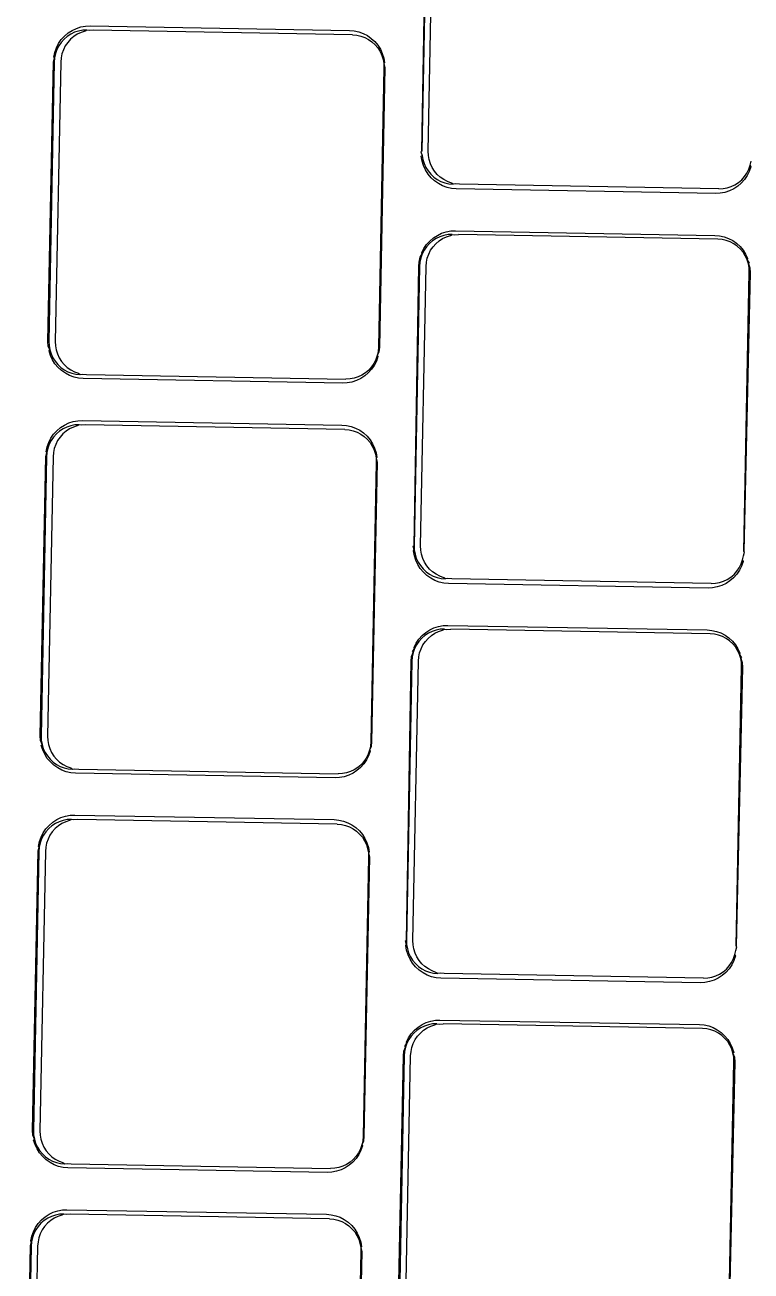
# Model space of a CAD drawing. Header units: millimetres. Extents: x 44692 to 172587, y -26854 to 14445.
# Drawn here: x 148797.2 to 148827.9, y -15416.5 to -15363.8 of the extents above; entities that cross this region are included whole.
import ezdxf

# ---------------------------------------------------------------- set-up
doc = ezdxf.new("R2010")
doc.units = ezdxf.units.MM
doc.header["$LTSCALE"] = 100
doc.layers.add('Muebles', color=112, linetype='Continuous')

msp = doc.modelspace()

# ---------------------------------------------------------------- linework, layer by layer
at = {"layer": 'Muebles'}
for p, q in [((148814.187, -15357.366), (148813.957, -15369.171)), ((148813.957, -15369.171), (148814.152, -15357.379)), ((148814.23, -15369.176), (148814.46, -15357.371)), ((148799.355, -15363.985), (148799.544, -15363.924)), ((148799.544, -15363.924), (148799.74, -15363.888)), ((148799.74, -15363.888), (148799.934, -15363.878)), ((148799.934, -15363.878), (148810.905, -15364.072)), ((148798.605, -15364.629), (148798.719, -15364.462)), ((148798.836, -15364.443), (148798.716, -15364.576)), ((148798.719, -15364.462), (148798.854, -15364.312)), ((148798.971, -15364.327), (148798.836, -15364.443)), ((148798.854, -15364.312), (148799.006, -15364.181)), ((148799.12, -15364.23), (148798.971, -15364.327)), ((148799.109, -15364.448), (148798.989, -15364.581)), ((148799.006, -15364.181), (148799.174, -15364.072)), ((148799.244, -15364.332), (148799.109, -15364.448)), ((148799.28, -15364.153), (148799.12, -15364.23)), ((148799.174, -15364.072), (148799.355, -15363.985)), ((148799.393, -15364.235), (148799.244, -15364.332)), ((148799.448, -15364.099), (148799.28, -15364.153)), ((148799.553, -15364.158), (148799.393, -15364.235)), ((148799.622, -15364.067), (148799.448, -15364.099)), ((148799.721, -15364.103), (148799.553, -15364.158)), ((148799.799, -15364.058), (148799.622, -15364.067)), ((148799.799, -15364.058), (148799.721, -15364.103)), ((148799.896, -15364.071), (148799.799, -15364.058)), ((148800.072, -15364.063), (148799.896, -15364.071)), ((148811.033, -15364.256), (148800.072, -15364.063)), ((148810.905, -15364.072), (148811.098, -15364.088)), ((148811.033, -15364.256), (148811.209, -15364.271)), ((148811.098, -15364.088), (148811.292, -15364.131)), ((148811.209, -15364.271), (148811.382, -15364.309)), ((148811.292, -15364.131), (148811.48, -15364.199)), ((148811.382, -15364.309), (148811.548, -15364.37)), ((148811.48, -15364.199), (148811.657, -15364.292)), ((148811.548, -15364.37), (148811.705, -15364.452)), ((148811.657, -15364.292), (148811.82, -15364.407)), ((148811.705, -15364.452), (148811.85, -15364.554)), ((148811.82, -15364.407), (148811.967, -15364.543)), ((148798.402, -15365.199), (148798.445, -15365)), ((148798.445, -15365), (148798.513, -15364.809)), ((148798.534, -15364.884), (148798.474, -15365.053)), ((148798.513, -15364.809), (148798.605, -15364.629)), ((148798.615, -15364.724), (148798.534, -15364.884)), ((148798.716, -15364.576), (148798.615, -15364.724)), ((148798.807, -15364.888), (148798.747, -15365.057)), ((148798.888, -15364.729), (148798.807, -15364.888)), ((148798.989, -15364.581), (148798.888, -15364.729)), ((148811.85, -15364.554), (148811.981, -15364.675)), ((148811.967, -15364.543), (148812.096, -15364.698)), ((148811.981, -15364.675), (148812.094, -15364.812)), ((148812.094, -15364.812), (148812.19, -15364.963)), ((148812.096, -15364.698), (148812.204, -15364.869)), ((148812.19, -15364.963), (148812.265, -15365.126)), ((148812.204, -15364.869), (148812.288, -15365.052)), ((148798.156, -15377.212), (148798.386, -15365.395)), ((148798.421, -15365.407), (148798.191, -15377.213)), ((148798.386, -15365.395), (148798.436, -15365.228)), ((148798.436, -15365.228), (148798.402, -15365.199)), ((148798.436, -15365.228), (148798.421, -15365.407)), ((148798.474, -15365.053), (148798.436, -15365.228)), ((148798.694, -15365.412), (148798.464, -15377.217)), ((148798.709, -15365.233), (148798.694, -15365.412)), ((148798.747, -15365.057), (148798.709, -15365.233)), ((148812.265, -15365.126), (148812.318, -15365.297)), ((148812.288, -15365.052), (148812.349, -15365.246)), ((148812.318, -15365.297), (148812.349, -15365.474)), ((148812.349, -15365.246), (148812.384, -15365.445)), ((148812.384, -15365.445), (148812.349, -15365.474)), ((148812.349, -15365.474), (148812.358, -15365.653)), ((148812.349, -15365.474), (148812.393, -15365.642)), ((148812.358, -15365.653), (148812.127, -15377.459)), ((148812.393, -15365.642), (148812.162, -15377.46)), ((148813.957, -15369.171), (148813.922, -15369.196)), ((148813.922, -15369.196), (148813.965, -15369.351)), ((148814.238, -15369.355), (148814.23, -15369.176)), ((148813.931, -15369.393), (148813.965, -15369.351)), ((148813.966, -15369.593), (148813.931, -15369.393)), ((148813.965, -15369.351), (148813.996, -15369.527)), ((148814.026, -15369.787), (148813.966, -15369.593)), ((148813.996, -15369.527), (148814.05, -15369.699)), ((148814.05, -15369.699), (148814.125, -15369.861)), ((148814.269, -15369.532), (148814.238, -15369.355)), ((148814.323, -15369.703), (148814.269, -15369.532)), ((148814.398, -15369.866), (148814.323, -15369.703)), ((148827.781, -15369.941), (148827.841, -15369.772)), ((148827.841, -15369.772), (148827.879, -15369.596)), ((148827.841, -15369.772), (148827.871, -15369.833)), ((148814.111, -15369.97), (148814.026, -15369.787)), ((148814.219, -15370.141), (148814.111, -15369.97)), ((148814.125, -15369.861), (148814.22, -15370.012)), ((148814.347, -15370.295), (148814.219, -15370.141)), ((148814.22, -15370.012), (148814.334, -15370.149)), ((148814.334, -15370.149), (148814.465, -15370.27)), ((148814.494, -15370.432), (148814.347, -15370.295)), ((148814.493, -15370.017), (148814.398, -15369.866)), ((148814.465, -15370.27), (148814.61, -15370.372)), ((148814.607, -15370.154), (148814.493, -15370.017)), ((148814.738, -15370.275), (148814.607, -15370.154)), ((148814.883, -15370.377), (148814.738, -15370.275)), ((148827.479, -15370.381), (148827.598, -15370.248)), ((148827.709, -15370.21), (148827.595, -15370.377)), ((148827.598, -15370.248), (148827.7, -15370.1)), ((148827.7, -15370.1), (148827.781, -15369.941)), ((148827.801, -15370.03), (148827.709, -15370.21)), ((148827.871, -15369.833), (148827.801, -15370.03)), ((148814.658, -15370.547), (148814.494, -15370.432)), ((148814.61, -15370.372), (148814.767, -15370.455)), ((148814.835, -15370.64), (148814.658, -15370.547)), ((148814.767, -15370.455), (148814.933, -15370.515)), ((148815.022, -15370.708), (148814.835, -15370.64)), ((148815.04, -15370.459), (148814.883, -15370.377)), ((148814.933, -15370.515), (148815.106, -15370.553)), ((148815.217, -15370.751), (148815.022, -15370.708)), ((148815.206, -15370.52), (148815.04, -15370.459)), ((148815.106, -15370.553), (148815.282, -15370.568)), ((148815.282, -15370.568), (148815.206, -15370.52)), ((148815.409, -15370.767), (148815.217, -15370.751)), ((148815.379, -15370.558), (148815.282, -15370.568)), ((148815.555, -15370.573), (148815.379, -15370.558)), ((148826.381, -15370.961), (148815.409, -15370.767)), ((148826.516, -15370.766), (148815.555, -15370.573)), ((148826.516, -15370.766), (148826.692, -15370.758)), ((148826.692, -15370.758), (148826.866, -15370.726)), ((148826.866, -15370.726), (148827.035, -15370.671)), ((148827.14, -15370.767), (148826.96, -15370.854)), ((148827.035, -15370.671), (148827.195, -15370.594)), ((148827.308, -15370.658), (148827.14, -15370.767)), ((148827.195, -15370.594), (148827.344, -15370.497)), ((148827.461, -15370.527), (148827.308, -15370.658)), ((148827.344, -15370.497), (148827.479, -15370.381)), ((148827.595, -15370.377), (148827.461, -15370.527)), ((148826.574, -15370.951), (148826.381, -15370.961)), ((148826.77, -15370.915), (148826.574, -15370.951)), ((148826.96, -15370.854), (148826.77, -15370.915)), ((148814.295, -15372.972), (148814.447, -15372.841)), ((148814.561, -15372.866), (148814.412, -15372.963)), ((148814.447, -15372.841), (148814.615, -15372.732)), ((148814.721, -15372.79), (148814.561, -15372.866)), ((148814.615, -15372.732), (148814.796, -15372.645)), ((148814.685, -15372.968), (148814.834, -15372.871)), ((148814.89, -15372.735), (148814.721, -15372.79)), ((148814.796, -15372.645), (148814.986, -15372.584)), ((148814.834, -15372.871), (148814.994, -15372.794)), ((148815.064, -15372.703), (148814.89, -15372.735)), ((148814.986, -15372.584), (148815.182, -15372.548)), ((148814.994, -15372.794), (148815.163, -15372.74)), ((148815.241, -15372.694), (148815.064, -15372.703)), ((148815.163, -15372.74), (148815.241, -15372.694)), ((148815.182, -15372.548), (148815.375, -15372.538)), ((148815.241, -15372.694), (148815.337, -15372.708)), ((148815.337, -15372.708), (148815.514, -15372.699)), ((148815.375, -15372.538), (148826.346, -15372.732)), ((148826.474, -15372.892), (148815.514, -15372.699)), ((148826.346, -15372.732), (148826.539, -15372.748)), ((148826.65, -15372.907), (148826.474, -15372.892)), ((148826.539, -15372.748), (148826.734, -15372.791)), ((148826.823, -15372.945), (148826.65, -15372.907)), ((148826.734, -15372.791), (148826.921, -15372.859)), ((148826.921, -15372.859), (148827.098, -15372.952)), ((148813.954, -15373.469), (148814.046, -15373.289)), ((148814.057, -15373.36), (148813.975, -15373.52)), ((148814.046, -15373.289), (148814.16, -15373.122)), ((148814.158, -15373.213), (148814.057, -15373.36)), ((148814.277, -15373.08), (148814.158, -15373.213)), ((148814.16, -15373.122), (148814.295, -15372.972)), ((148814.248, -15373.525), (148814.33, -15373.365)), ((148814.412, -15372.963), (148814.277, -15373.08)), ((148814.33, -15373.365), (148814.431, -15373.217)), ((148814.431, -15373.217), (148814.55, -15373.084)), ((148814.55, -15373.084), (148814.685, -15372.968)), ((148826.989, -15373.006), (148826.823, -15372.945)), ((148827.146, -15373.088), (148826.989, -15373.006)), ((148827.098, -15372.952), (148827.261, -15373.067)), ((148827.292, -15373.191), (148827.146, -15373.088)), ((148827.261, -15373.067), (148827.409, -15373.203)), ((148827.422, -15373.311), (148827.292, -15373.191)), ((148827.409, -15373.203), (148827.537, -15373.358)), ((148827.536, -15373.449), (148827.422, -15373.311)), ((148827.631, -15373.6), (148827.536, -15373.449)), ((148827.537, -15373.358), (148827.645, -15373.529)), ((148813.827, -15374.055), (148813.844, -15373.859)), ((148813.844, -15373.859), (148813.886, -15373.66)), ((148813.877, -15373.865), (148813.862, -15374.044)), ((148813.915, -15373.689), (148813.877, -15373.865)), ((148813.886, -15373.66), (148813.975, -15373.52)), ((148813.975, -15373.52), (148813.915, -15373.689)), ((148813.975, -15373.52), (148813.954, -15373.469)), ((148814.135, -15374.048), (148814.15, -15373.869)), ((148814.15, -15373.869), (148814.188, -15373.694)), ((148814.188, -15373.694), (148814.248, -15373.525)), ((148827.706, -15373.762), (148827.631, -15373.6)), ((148827.645, -15373.529), (148827.729, -15373.712)), ((148827.729, -15373.712), (148827.706, -15373.762)), ((148827.76, -15373.933), (148827.706, -15373.762)), ((148827.706, -15373.762), (148827.79, -15373.906)), ((148827.79, -15373.906), (148827.76, -15373.933)), ((148827.791, -15374.11), (148827.76, -15373.933)), ((148827.76, -15373.933), (148827.825, -15374.105)), ((148813.862, -15374.044), (148813.632, -15385.849)), ((148813.632, -15385.849), (148813.827, -15374.055)), ((148813.905, -15385.854), (148814.135, -15374.048)), ((148827.569, -15386.095), (148827.799, -15374.289)), ((148827.834, -15374.302), (148827.569, -15386.095)), ((148827.799, -15374.289), (148827.791, -15374.11)), ((148827.825, -15374.105), (148827.834, -15374.302)), ((148798.164, -15377.409), (148798.156, -15377.212)), ((148798.23, -15377.569), (148798.164, -15377.409)), ((148798.191, -15377.213), (148798.199, -15377.392)), ((148798.199, -15377.392), (148798.23, -15377.569)), ((148798.199, -15377.609), (148798.23, -15377.569)), ((148798.26, -15377.803), (148798.199, -15377.609)), ((148798.23, -15377.569), (148798.283, -15377.74)), ((148798.464, -15377.217), (148798.472, -15377.397)), ((148798.472, -15377.397), (148798.503, -15377.574)), ((148798.503, -15377.574), (148798.556, -15377.745)), ((148812.112, -15377.638), (148812.074, -15377.813)), ((148812.146, -15377.656), (148812.074, -15377.813)), ((148812.127, -15377.459), (148812.112, -15377.638)), ((148812.162, -15377.46), (148812.146, -15377.656)), ((148798.345, -15377.986), (148798.26, -15377.803)), ((148798.283, -15377.74), (148798.358, -15377.902)), ((148798.452, -15378.157), (148798.345, -15377.986)), ((148798.358, -15377.902), (148798.454, -15378.054)), ((148798.581, -15378.311), (148798.452, -15378.157)), ((148798.454, -15378.054), (148798.568, -15378.191)), ((148798.556, -15377.745), (148798.631, -15377.907)), ((148798.568, -15378.191), (148798.698, -15378.311)), ((148798.631, -15377.907), (148798.727, -15378.058)), ((148798.727, -15378.058), (148798.841, -15378.195)), ((148798.841, -15378.195), (148798.971, -15378.316)), ((148811.933, -15378.142), (148811.832, -15378.29)), ((148812.014, -15377.982), (148811.933, -15378.142)), ((148812.035, -15378.046), (148811.943, -15378.226)), ((148812.074, -15377.813), (148812.014, -15377.982)), ((148812.103, -15377.855), (148812.035, -15378.046)), ((148812.074, -15377.813), (148812.103, -15377.855)), ((148798.728, -15378.448), (148798.581, -15378.311)), ((148798.698, -15378.311), (148798.843, -15378.414)), ((148798.892, -15378.563), (148798.728, -15378.448)), ((148798.843, -15378.414), (148799, -15378.496)), ((148799.069, -15378.656), (148798.892, -15378.563)), ((148798.971, -15378.316), (148799.116, -15378.419)), ((148799, -15378.496), (148799.167, -15378.557)), ((148799.256, -15378.724), (148799.069, -15378.656)), ((148799.116, -15378.419), (148799.273, -15378.501)), ((148799.167, -15378.557), (148799.339, -15378.595)), ((148799.45, -15378.767), (148799.256, -15378.724)), ((148799.273, -15378.501), (148799.44, -15378.562)), ((148799.339, -15378.595), (148799.515, -15378.61)), ((148799.44, -15378.562), (148799.515, -15378.61)), ((148799.515, -15378.61), (148799.612, -15378.6)), ((148799.612, -15378.6), (148799.789, -15378.615)), ((148799.789, -15378.615), (148810.749, -15378.808)), ((148811.268, -15378.713), (148811.1, -15378.767)), ((148811.428, -15378.636), (148811.268, -15378.713)), ((148811.542, -15378.674), (148811.374, -15378.783)), ((148811.577, -15378.539), (148811.428, -15378.636)), ((148811.695, -15378.543), (148811.542, -15378.674)), ((148811.713, -15378.423), (148811.577, -15378.539)), ((148811.829, -15378.393), (148811.695, -15378.543)), ((148811.832, -15378.29), (148811.713, -15378.423)), ((148811.943, -15378.226), (148811.829, -15378.393)), ((148799.643, -15378.783), (148799.45, -15378.767)), ((148810.615, -15378.977), (148799.643, -15378.783)), ((148810.808, -15378.967), (148810.615, -15378.977)), ((148810.926, -15378.799), (148810.749, -15378.808)), ((148811.004, -15378.931), (148810.808, -15378.967)), ((148811.1, -15378.767), (148810.926, -15378.799)), ((148811.194, -15378.87), (148811.004, -15378.931)), ((148811.374, -15378.783), (148811.194, -15378.87)), ((148798.681, -15380.857), (148798.849, -15380.748)), ((148798.849, -15380.748), (148799.03, -15380.661)), ((148799.123, -15380.776), (148798.955, -15380.831)), ((148799.03, -15380.661), (148799.219, -15380.6)), ((148799.297, -15380.744), (148799.123, -15380.776)), ((148799.219, -15380.6), (148799.415, -15380.564)), ((148799.396, -15380.781), (148799.228, -15380.836)), ((148799.474, -15380.736), (148799.297, -15380.744)), ((148799.474, -15380.736), (148799.396, -15380.781)), ((148799.415, -15380.564), (148799.609, -15380.554)), ((148799.57, -15380.749), (148799.474, -15380.736)), ((148799.747, -15380.74), (148799.57, -15380.749)), ((148799.609, -15380.554), (148810.58, -15380.748)), ((148810.708, -15380.934), (148799.747, -15380.74)), ((148810.58, -15380.748), (148810.773, -15380.764)), ((148810.773, -15380.764), (148810.967, -15380.807)), ((148810.967, -15380.807), (148811.155, -15380.875)), ((148798.188, -15381.485), (148798.28, -15381.305)), ((148798.28, -15381.305), (148798.394, -15381.138)), ((148798.391, -15381.254), (148798.29, -15381.402)), ((148798.51, -15381.121), (148798.391, -15381.254)), ((148798.394, -15381.138), (148798.529, -15380.988)), ((148798.646, -15381.005), (148798.51, -15381.121)), ((148798.529, -15380.988), (148798.681, -15380.857)), ((148798.664, -15381.259), (148798.563, -15381.406)), ((148798.795, -15380.908), (148798.646, -15381.005)), ((148798.783, -15381.126), (148798.664, -15381.259)), ((148798.919, -15381.01), (148798.783, -15381.126)), ((148798.955, -15380.831), (148798.795, -15380.908)), ((148799.068, -15380.913), (148798.919, -15381.01)), ((148799.228, -15380.836), (148799.068, -15380.913)), ((148810.708, -15380.934), (148810.884, -15380.949)), ((148810.884, -15380.949), (148811.056, -15380.987)), ((148811.056, -15380.987), (148811.223, -15381.047)), ((148811.155, -15380.875), (148811.332, -15380.968)), ((148811.223, -15381.047), (148811.38, -15381.13)), ((148811.332, -15380.968), (148811.495, -15381.083)), ((148811.38, -15381.13), (148811.525, -15381.232)), ((148811.495, -15381.083), (148811.642, -15381.219)), ((148811.525, -15381.232), (148811.655, -15381.353)), ((148811.642, -15381.219), (148811.771, -15381.374)), ((148811.655, -15381.353), (148811.769, -15381.49)), ((148798.077, -15381.875), (148798.12, -15381.676)), ((148798.111, -15381.906), (148798.077, -15381.875)), ((148798.149, -15381.73), (148798.111, -15381.906)), ((148798.12, -15381.676), (148798.188, -15381.485)), ((148798.209, -15381.561), (148798.149, -15381.73)), ((148798.29, -15381.402), (148798.209, -15381.561)), ((148798.422, -15381.735), (148798.384, -15381.911)), ((148798.482, -15381.566), (148798.422, -15381.735)), ((148798.563, -15381.406), (148798.482, -15381.566)), ((148811.769, -15381.49), (148811.865, -15381.641)), ((148811.771, -15381.374), (148811.879, -15381.545)), ((148811.865, -15381.641), (148811.94, -15381.804)), ((148811.879, -15381.545), (148811.963, -15381.728)), ((148811.94, -15381.804), (148811.993, -15381.975)), ((148811.963, -15381.728), (148812.024, -15381.922)), ((148797.83, -15393.888), (148798.061, -15382.071)), ((148798.096, -15382.085), (148797.865, -15393.89)), ((148798.061, -15382.071), (148798.111, -15381.906)), ((148798.111, -15381.906), (148798.096, -15382.085)), ((148798.369, -15382.09), (148798.139, -15393.895)), ((148798.384, -15381.911), (148798.369, -15382.09)), ((148812.032, -15382.331), (148811.802, -15394.136)), ((148812.068, -15382.318), (148811.837, -15394.135)), ((148811.993, -15381.975), (148812.024, -15382.151)), ((148812.024, -15381.922), (148812.059, -15382.121)), ((148812.059, -15382.121), (148812.024, -15382.151)), ((148812.024, -15382.151), (148812.032, -15382.331)), ((148812.024, -15382.151), (148812.068, -15382.318)), ((148813.597, -15385.872), (148813.632, -15385.849)), ((148813.64, -15386.028), (148813.597, -15385.872)), ((148813.606, -15386.069), (148813.64, -15386.028)), ((148813.641, -15386.269), (148813.606, -15386.069)), ((148813.632, -15385.849), (148813.64, -15386.028)), ((148813.64, -15386.028), (148813.671, -15386.205)), ((148813.913, -15386.033), (148813.905, -15385.854)), ((148813.944, -15386.21), (148813.913, -15386.033)), ((148827.603, -15386.125), (148827.569, -15386.095)), ((148813.701, -15386.463), (148813.641, -15386.269)), ((148813.671, -15386.205), (148813.725, -15386.376)), ((148813.786, -15386.646), (148813.701, -15386.463)), ((148813.725, -15386.376), (148813.8, -15386.539)), ((148813.8, -15386.539), (148813.895, -15386.69)), ((148813.998, -15386.381), (148813.944, -15386.21)), ((148814.073, -15386.544), (148813.998, -15386.381)), ((148814.168, -15386.695), (148814.073, -15386.544)), ((148827.375, -15386.778), (148827.456, -15386.619)), ((148827.456, -15386.619), (148827.516, -15386.449)), ((148827.546, -15386.509), (148827.476, -15386.706)), ((148827.516, -15386.449), (148827.554, -15386.274)), ((148827.516, -15386.449), (148827.546, -15386.509)), ((148827.554, -15386.274), (148827.603, -15386.125)), ((148813.893, -15386.817), (148813.786, -15386.646)), ((148814.022, -15386.971), (148813.893, -15386.817)), ((148813.895, -15386.69), (148814.009, -15386.827)), ((148814.009, -15386.827), (148814.14, -15386.948)), ((148814.169, -15387.108), (148814.022, -15386.971)), ((148814.14, -15386.948), (148814.285, -15387.05)), ((148814.282, -15386.832), (148814.168, -15386.695)), ((148814.333, -15387.223), (148814.169, -15387.108)), ((148814.413, -15386.953), (148814.282, -15386.832)), ((148814.285, -15387.05), (148814.442, -15387.132)), ((148814.558, -15387.055), (148814.413, -15386.953)), ((148814.442, -15387.132), (148814.608, -15387.193)), ((148814.715, -15387.137), (148814.558, -15387.055)), ((148814.881, -15387.198), (148814.715, -15387.137)), ((148827.019, -15387.175), (148827.154, -15387.059)), ((148827.27, -15387.053), (148827.136, -15387.203)), ((148827.154, -15387.059), (148827.273, -15386.926)), ((148827.384, -15386.886), (148827.27, -15387.053)), ((148827.273, -15386.926), (148827.375, -15386.778)), ((148827.476, -15386.706), (148827.384, -15386.886)), ((148814.51, -15387.316), (148814.333, -15387.223)), ((148814.697, -15387.384), (148814.51, -15387.316)), ((148814.608, -15387.193), (148814.781, -15387.231)), ((148814.891, -15387.427), (148814.697, -15387.384)), ((148814.781, -15387.231), (148814.957, -15387.246)), ((148814.957, -15387.246), (148814.881, -15387.198)), ((148815.084, -15387.443), (148814.891, -15387.427)), ((148815.054, -15387.236), (148814.957, -15387.246)), ((148815.23, -15387.251), (148815.054, -15387.236)), ((148826.056, -15387.637), (148815.084, -15387.443)), ((148826.191, -15387.444), (148815.23, -15387.251)), ((148826.249, -15387.627), (148826.056, -15387.637)), ((148826.191, -15387.444), (148826.367, -15387.436)), ((148826.445, -15387.591), (148826.249, -15387.627)), ((148826.367, -15387.436), (148826.541, -15387.404)), ((148826.635, -15387.529), (148826.445, -15387.591)), ((148826.541, -15387.404), (148826.71, -15387.349)), ((148826.815, -15387.443), (148826.635, -15387.529)), ((148826.71, -15387.349), (148826.87, -15387.272)), ((148826.983, -15387.334), (148826.815, -15387.443)), ((148826.87, -15387.272), (148827.019, -15387.175)), ((148827.136, -15387.203), (148826.983, -15387.334)), ((148814.66, -15389.259), (148814.856, -15389.223)), ((148814.856, -15389.223), (148815.05, -15389.214)), ((148815.05, -15389.214), (148826.021, -15389.408)), ((148813.952, -15389.757), (148813.833, -15389.89)), ((148813.835, -15389.798), (148813.97, -15389.648)), ((148814.087, -15389.641), (148813.952, -15389.757)), ((148813.97, -15389.648), (148814.122, -15389.517)), ((148814.236, -15389.544), (148814.087, -15389.641)), ((148814.106, -15389.895), (148814.225, -15389.762)), ((148814.122, -15389.517), (148814.29, -15389.408)), ((148814.225, -15389.762), (148814.36, -15389.646)), ((148814.396, -15389.467), (148814.236, -15389.544)), ((148814.29, -15389.408), (148814.471, -15389.321)), ((148814.36, -15389.646), (148814.509, -15389.549)), ((148814.565, -15389.413), (148814.396, -15389.467)), ((148814.471, -15389.321), (148814.66, -15389.259)), ((148814.509, -15389.549), (148814.669, -15389.472)), ((148814.739, -15389.381), (148814.565, -15389.413)), ((148814.669, -15389.472), (148814.838, -15389.417)), ((148814.916, -15389.372), (148814.739, -15389.381)), ((148814.838, -15389.417), (148814.916, -15389.372)), ((148814.916, -15389.372), (148815.012, -15389.385)), ((148815.012, -15389.385), (148815.189, -15389.377)), ((148826.149, -15389.57), (148815.189, -15389.377)), ((148826.021, -15389.408), (148826.214, -15389.424)), ((148826.325, -15389.585), (148826.149, -15389.57)), ((148826.214, -15389.424), (148826.409, -15389.467)), ((148826.498, -15389.623), (148826.325, -15389.585)), ((148826.409, -15389.467), (148826.596, -15389.535)), ((148826.664, -15389.684), (148826.498, -15389.623)), ((148826.596, -15389.535), (148826.773, -15389.628)), ((148826.821, -15389.766), (148826.664, -15389.684)), ((148826.773, -15389.628), (148826.936, -15389.743)), ((148826.966, -15389.868), (148826.821, -15389.766)), ((148826.936, -15389.743), (148827.083, -15389.879)), ((148813.561, -15390.336), (148813.65, -15390.198)), ((148813.65, -15390.198), (148813.59, -15390.367)), ((148813.629, -15390.145), (148813.721, -15389.965)), ((148813.65, -15390.198), (148813.629, -15390.145)), ((148813.732, -15390.038), (148813.65, -15390.198)), ((148813.721, -15389.965), (148813.835, -15389.798)), ((148813.833, -15389.89), (148813.732, -15390.038)), ((148813.863, -15390.372), (148813.923, -15390.202)), ((148813.923, -15390.202), (148814.005, -15390.043)), ((148814.005, -15390.043), (148814.106, -15389.895)), ((148827.097, -15389.989), (148826.966, -15389.868)), ((148827.083, -15389.879), (148827.212, -15390.034)), ((148827.211, -15390.126), (148827.097, -15389.989)), ((148827.306, -15390.277), (148827.211, -15390.126)), ((148827.212, -15390.034), (148827.32, -15390.205)), ((148827.381, -15390.44), (148827.306, -15390.277)), ((148827.32, -15390.205), (148827.404, -15390.388)), ((148813.537, -15390.721), (148813.307, -15402.527)), ((148813.307, -15402.527), (148813.502, -15390.731)), ((148813.502, -15390.731), (148813.518, -15390.535)), ((148813.518, -15390.535), (148813.59, -15390.367)), ((148813.552, -15390.542), (148813.537, -15390.721)), ((148813.59, -15390.367), (148813.552, -15390.542)), ((148813.59, -15390.367), (148813.561, -15390.336)), ((148813.58, -15402.532), (148813.81, -15390.726)), ((148813.81, -15390.726), (148813.825, -15390.547)), ((148813.825, -15390.547), (148813.863, -15390.372)), ((148827.404, -15390.388), (148827.381, -15390.44)), ((148827.435, -15390.611), (148827.381, -15390.44)), ((148827.381, -15390.44), (148827.465, -15390.581)), ((148827.465, -15390.581), (148827.435, -15390.611)), ((148827.466, -15390.788), (148827.435, -15390.611)), ((148827.435, -15390.611), (148827.5, -15390.781)), ((148827.474, -15390.967), (148827.466, -15390.788)), ((148827.5, -15390.781), (148827.509, -15390.978)), ((148827.244, -15402.773), (148827.474, -15390.967)), ((148827.509, -15390.978), (148827.244, -15402.773)), ((148797.839, -15394.085), (148797.83, -15393.888)), ((148797.865, -15393.89), (148797.874, -15394.07)), ((148798.139, -15393.895), (148798.147, -15394.075)), ((148797.905, -15394.247), (148797.839, -15394.085)), ((148797.874, -15394.07), (148797.905, -15394.247)), ((148797.874, -15394.285), (148797.905, -15394.247)), ((148797.935, -15394.479), (148797.874, -15394.285)), ((148797.905, -15394.247), (148797.958, -15394.418)), ((148798.02, -15394.662), (148797.935, -15394.479)), ((148797.958, -15394.418), (148798.033, -15394.58)), ((148798.147, -15394.075), (148798.178, -15394.251)), ((148798.178, -15394.251), (148798.231, -15394.423)), ((148798.231, -15394.423), (148798.306, -15394.585)), ((148811.749, -15394.491), (148811.689, -15394.66)), ((148811.787, -15394.315), (148811.749, -15394.491)), ((148811.821, -15394.332), (148811.749, -15394.491)), ((148811.749, -15394.491), (148811.778, -15394.53)), ((148811.802, -15394.136), (148811.787, -15394.315)), ((148811.837, -15394.135), (148811.821, -15394.332)), ((148798.127, -15394.833), (148798.02, -15394.662)), ((148798.033, -15394.58), (148798.129, -15394.731)), ((148798.256, -15394.987), (148798.127, -15394.833)), ((148798.129, -15394.731), (148798.242, -15394.868)), ((148798.242, -15394.868), (148798.373, -15394.989)), ((148798.403, -15395.124), (148798.256, -15394.987)), ((148798.306, -15394.585), (148798.402, -15394.736)), ((148798.373, -15394.989), (148798.518, -15395.092)), ((148798.402, -15394.736), (148798.515, -15394.873)), ((148798.515, -15394.873), (148798.646, -15394.994)), ((148798.646, -15394.994), (148798.791, -15395.096)), ((148811.507, -15394.967), (148811.387, -15395.1)), ((148811.618, -15394.902), (148811.504, -15395.069)), ((148811.608, -15394.82), (148811.507, -15394.967)), ((148811.689, -15394.66), (148811.608, -15394.82)), ((148811.71, -15394.722), (148811.618, -15394.902)), ((148811.778, -15394.53), (148811.71, -15394.722)), ((148798.567, -15395.239), (148798.403, -15395.124)), ((148798.518, -15395.092), (148798.675, -15395.174)), ((148798.744, -15395.332), (148798.567, -15395.239)), ((148798.675, -15395.174), (148798.841, -15395.235)), ((148798.931, -15395.4), (148798.744, -15395.332)), ((148798.791, -15395.096), (148798.948, -15395.179)), ((148798.841, -15395.235), (148799.014, -15395.273)), ((148799.125, -15395.443), (148798.931, -15395.4)), ((148798.948, -15395.179), (148799.115, -15395.239)), ((148799.014, -15395.273), (148799.19, -15395.288)), ((148799.115, -15395.239), (148799.19, -15395.288)), ((148799.318, -15395.459), (148799.125, -15395.443)), ((148799.19, -15395.288), (148799.287, -15395.277)), ((148799.287, -15395.277), (148799.463, -15395.292)), ((148810.29, -15395.653), (148799.318, -15395.459)), ((148799.463, -15395.292), (148810.424, -15395.486)), ((148810.601, -15395.477), (148810.424, -15395.486)), ((148810.775, -15395.445), (148810.601, -15395.477)), ((148810.869, -15395.546), (148810.679, -15395.607)), ((148810.943, -15395.39), (148810.775, -15395.445)), ((148811.049, -15395.459), (148810.869, -15395.546)), ((148811.103, -15395.314), (148810.943, -15395.39)), ((148811.217, -15395.35), (148811.049, -15395.459)), ((148811.252, -15395.216), (148811.103, -15395.314)), ((148811.369, -15395.219), (148811.217, -15395.35)), ((148811.387, -15395.1), (148811.252, -15395.216)), ((148811.504, -15395.069), (148811.369, -15395.219)), ((148810.483, -15395.643), (148810.29, -15395.653)), ((148810.679, -15395.607), (148810.483, -15395.643)), ((148798.069, -15397.814), (148798.204, -15397.664)), ((148798.204, -15397.664), (148798.356, -15397.533)), ((148798.47, -15397.585), (148798.321, -15397.683)), ((148798.356, -15397.533), (148798.524, -15397.424)), ((148798.63, -15397.509), (148798.47, -15397.585)), ((148798.524, -15397.424), (148798.704, -15397.337)), ((148798.743, -15397.59), (148798.594, -15397.687)), ((148798.798, -15397.454), (148798.63, -15397.509)), ((148798.704, -15397.337), (148798.894, -15397.276)), ((148798.903, -15397.514), (148798.743, -15397.59)), ((148798.972, -15397.422), (148798.798, -15397.454)), ((148798.894, -15397.276), (148799.09, -15397.24)), ((148799.071, -15397.459), (148798.903, -15397.514)), ((148799.149, -15397.413), (148798.972, -15397.422)), ((148799.149, -15397.413), (148799.071, -15397.459)), ((148799.09, -15397.24), (148799.284, -15397.23)), ((148799.245, -15397.427), (148799.149, -15397.413)), ((148799.422, -15397.418), (148799.245, -15397.427)), ((148799.284, -15397.23), (148810.255, -15397.424)), ((148810.382, -15397.612), (148799.422, -15397.418)), ((148810.255, -15397.424), (148810.448, -15397.44)), ((148810.382, -15397.612), (148810.559, -15397.626)), ((148810.448, -15397.44), (148810.642, -15397.483)), ((148810.559, -15397.626), (148810.731, -15397.665)), ((148810.642, -15397.483), (148810.83, -15397.551)), ((148810.731, -15397.665), (148810.898, -15397.725)), ((148810.83, -15397.551), (148811.006, -15397.644)), ((148811.006, -15397.644), (148811.17, -15397.759)), ((148797.795, -15398.352), (148797.863, -15398.161)), ((148797.863, -15398.161), (148797.955, -15397.981)), ((148797.965, -15398.079), (148797.884, -15398.239)), ((148797.955, -15397.981), (148798.069, -15397.814)), ((148798.066, -15397.932), (148797.965, -15398.079)), ((148798.185, -15397.799), (148798.066, -15397.932)), ((148798.238, -15398.084), (148798.157, -15398.244)), ((148798.321, -15397.683), (148798.185, -15397.799)), ((148798.339, -15397.937), (148798.238, -15398.084)), ((148798.458, -15397.804), (148798.339, -15397.937)), ((148798.594, -15397.687), (148798.458, -15397.804)), ((148810.898, -15397.725), (148811.055, -15397.807)), ((148811.055, -15397.807), (148811.2, -15397.91)), ((148811.17, -15397.759), (148811.317, -15397.895)), ((148811.2, -15397.91), (148811.33, -15398.031)), ((148811.317, -15397.895), (148811.446, -15398.05)), ((148811.33, -15398.031), (148811.444, -15398.168)), ((148811.444, -15398.168), (148811.54, -15398.319)), ((148811.446, -15398.05), (148811.553, -15398.221)), ((148797.736, -15398.747), (148797.786, -15398.584)), ((148797.752, -15398.551), (148797.795, -15398.352)), ((148797.786, -15398.584), (148797.752, -15398.551)), ((148797.786, -15398.584), (148797.771, -15398.763)), ((148797.823, -15398.408), (148797.786, -15398.584)), ((148797.884, -15398.239), (148797.823, -15398.408)), ((148798.059, -15398.589), (148798.044, -15398.768)), ((148798.097, -15398.413), (148798.059, -15398.589)), ((148798.157, -15398.244), (148798.097, -15398.413)), ((148811.54, -15398.319), (148811.615, -15398.481)), ((148811.553, -15398.221), (148811.638, -15398.404)), ((148811.615, -15398.481), (148811.668, -15398.652)), ((148811.638, -15398.404), (148811.699, -15398.598)), ((148811.668, -15398.652), (148811.699, -15398.829)), ((148811.699, -15398.598), (148811.734, -15398.797)), ((148797.505, -15410.564), (148797.736, -15398.747)), ((148797.771, -15398.763), (148797.54, -15410.568)), ((148798.044, -15398.768), (148797.813, -15410.573)), ((148811.707, -15399.009), (148811.477, -15410.814)), ((148811.743, -15398.994), (148811.512, -15410.811)), ((148811.734, -15398.797), (148811.699, -15398.829)), ((148811.699, -15398.829), (148811.707, -15399.009)), ((148811.699, -15398.829), (148811.743, -15398.994)), ((148813.272, -15402.548), (148813.307, -15402.527)), ((148813.315, -15402.706), (148813.272, -15402.548)), ((148813.28, -15402.745), (148813.315, -15402.706)), ((148813.316, -15402.945), (148813.28, -15402.745)), ((148813.307, -15402.527), (148813.315, -15402.706)), ((148813.315, -15402.706), (148813.346, -15402.883)), ((148813.376, -15403.138), (148813.316, -15402.945)), ((148813.346, -15402.883), (148813.4, -15403.054)), ((148813.588, -15402.711), (148813.58, -15402.532)), ((148813.619, -15402.888), (148813.588, -15402.711)), ((148813.673, -15403.059), (148813.619, -15402.888)), ((148827.229, -15402.952), (148827.278, -15402.801)), ((148827.278, -15402.801), (148827.244, -15402.773)), ((148813.461, -15403.322), (148813.376, -15403.138)), ((148813.4, -15403.054), (148813.475, -15403.217)), ((148813.568, -15403.493), (148813.461, -15403.322)), ((148813.475, -15403.217), (148813.57, -15403.368)), ((148813.57, -15403.368), (148813.684, -15403.505)), ((148813.748, -15403.221), (148813.673, -15403.059)), ((148813.843, -15403.372), (148813.748, -15403.221)), ((148813.957, -15403.51), (148813.843, -15403.372)), ((148826.948, -15403.604), (148827.049, -15403.456)), ((148827.049, -15403.456), (148827.131, -15403.296)), ((148827.151, -15403.381), (148827.059, -15403.562)), ((148827.131, -15403.296), (148827.191, -15403.127)), ((148827.221, -15403.185), (148827.151, -15403.381)), ((148827.191, -15403.127), (148827.229, -15402.952)), ((148827.191, -15403.127), (148827.221, -15403.185)), ((148813.697, -15403.647), (148813.568, -15403.493)), ((148813.684, -15403.505), (148813.815, -15403.625)), ((148813.844, -15403.783), (148813.697, -15403.647)), ((148813.815, -15403.625), (148813.96, -15403.728)), ((148814.008, -15403.899), (148813.844, -15403.783)), ((148814.088, -15403.63), (148813.957, -15403.51)), ((148813.96, -15403.728), (148814.117, -15403.81)), ((148814.185, -15403.992), (148814.008, -15403.899)), ((148814.233, -15403.733), (148814.088, -15403.63)), ((148814.117, -15403.81), (148814.283, -15403.871)), ((148814.372, -15404.06), (148814.185, -15403.992)), ((148814.39, -15403.815), (148814.233, -15403.733)), ((148814.283, -15403.871), (148814.456, -15403.909)), ((148814.556, -15403.876), (148814.39, -15403.815)), ((148814.456, -15403.909), (148814.632, -15403.924)), ((148814.632, -15403.924), (148814.556, -15403.876)), ((148814.729, -15403.914), (148814.632, -15403.924)), ((148814.905, -15403.929), (148814.729, -15403.914)), ((148825.865, -15404.122), (148814.905, -15403.929)), ((148826.385, -15404.027), (148826.545, -15403.95)), ((148826.545, -15403.95), (148826.694, -15403.853)), ((148826.811, -15403.879), (148826.658, -15404.01)), ((148826.694, -15403.853), (148826.829, -15403.737)), ((148826.945, -15403.729), (148826.811, -15403.879)), ((148826.829, -15403.737), (148826.948, -15403.604)), ((148827.059, -15403.562), (148826.945, -15403.729)), ((148814.566, -15404.103), (148814.372, -15404.06)), ((148814.759, -15404.119), (148814.566, -15404.103)), ((148825.731, -15404.313), (148814.759, -15404.119)), ((148825.924, -15404.303), (148825.731, -15404.313)), ((148825.865, -15404.122), (148826.042, -15404.113)), ((148826.12, -15404.267), (148825.924, -15404.303)), ((148826.042, -15404.113), (148826.216, -15404.081)), ((148826.31, -15404.205), (148826.12, -15404.267)), ((148826.216, -15404.081), (148826.385, -15404.027)), ((148826.49, -15404.119), (148826.31, -15404.205)), ((148826.658, -15404.01), (148826.49, -15404.119)), ((148813.797, -15406.193), (148813.965, -15406.083)), ((148813.965, -15406.083), (148814.146, -15405.997)), ((148814.24, -15406.09), (148814.071, -15406.145)), ((148814.146, -15405.997), (148814.335, -15405.935)), ((148814.414, -15406.058), (148814.24, -15406.09)), ((148814.335, -15405.935), (148814.531, -15405.899)), ((148814.344, -15406.15), (148814.513, -15406.095)), ((148814.591, -15406.05), (148814.414, -15406.058)), ((148814.513, -15406.095), (148814.591, -15406.05)), ((148814.531, -15405.899), (148814.725, -15405.89)), ((148814.591, -15406.05), (148814.687, -15406.063)), ((148814.687, -15406.063), (148814.864, -15406.054)), ((148814.725, -15405.89), (148825.696, -15406.084)), ((148825.824, -15406.248), (148814.864, -15406.054)), ((148825.696, -15406.084), (148825.889, -15406.1)), ((148825.889, -15406.1), (148826.083, -15406.143)), ((148813.396, -15406.641), (148813.51, -15406.474)), ((148813.508, -15406.568), (148813.407, -15406.716)), ((148813.627, -15406.435), (148813.508, -15406.568)), ((148813.51, -15406.474), (148813.645, -15406.324)), ((148813.762, -15406.319), (148813.627, -15406.435)), ((148813.645, -15406.324), (148813.797, -15406.193)), ((148813.68, -15406.72), (148813.781, -15406.573)), ((148813.911, -15406.222), (148813.762, -15406.319)), ((148813.781, -15406.573), (148813.9, -15406.44)), ((148813.9, -15406.44), (148814.035, -15406.324)), ((148814.071, -15406.145), (148813.911, -15406.222)), ((148814.035, -15406.324), (148814.184, -15406.227)), ((148814.184, -15406.227), (148814.344, -15406.15)), ((148826, -15406.263), (148825.824, -15406.248)), ((148826.173, -15406.301), (148826, -15406.263)), ((148826.083, -15406.143), (148826.271, -15406.211)), ((148826.339, -15406.362), (148826.173, -15406.301)), ((148826.271, -15406.211), (148826.448, -15406.304)), ((148826.496, -15406.444), (148826.339, -15406.362)), ((148826.448, -15406.304), (148826.611, -15406.419)), ((148826.641, -15406.546), (148826.496, -15406.444)), ((148826.611, -15406.419), (148826.758, -15406.555)), ((148826.772, -15406.667), (148826.641, -15406.546)), ((148826.758, -15406.555), (148826.887, -15406.71)), ((148813.193, -15407.211), (148813.265, -15407.044)), ((148813.265, -15407.044), (148813.227, -15407.22)), ((148813.236, -15407.012), (148813.325, -15406.875)), ((148813.265, -15407.044), (148813.236, -15407.012)), ((148813.325, -15406.875), (148813.265, -15407.044)), ((148813.304, -15406.821), (148813.396, -15406.641)), ((148813.325, -15406.875), (148813.304, -15406.821)), ((148813.407, -15406.716), (148813.325, -15406.875)), ((148813.5, -15407.225), (148813.538, -15407.049)), ((148813.538, -15407.049), (148813.598, -15406.88)), ((148813.598, -15406.88), (148813.68, -15406.72)), ((148826.886, -15406.804), (148826.772, -15406.667)), ((148826.981, -15406.955), (148826.886, -15406.804)), ((148826.887, -15406.71), (148826.995, -15406.881)), ((148827.056, -15407.118), (148826.981, -15406.955)), ((148826.995, -15406.881), (148827.079, -15407.064)), ((148827.11, -15407.289), (148827.056, -15407.118)), ((148827.079, -15407.064), (148827.14, -15407.257)), ((148812.947, -15419.224), (148813.177, -15407.407)), ((148813.212, -15407.399), (148812.982, -15419.204)), ((148813.177, -15407.407), (148813.193, -15407.211)), ((148813.227, -15407.22), (148813.212, -15407.399)), ((148813.255, -15419.209), (148813.485, -15407.404)), ((148813.485, -15407.404), (148813.5, -15407.225)), ((148826.919, -15419.45), (148827.149, -15407.645)), ((148827.184, -15407.654), (148826.919, -15419.45)), ((148827.14, -15407.257), (148827.11, -15407.289)), ((148827.141, -15407.465), (148827.11, -15407.289)), ((148827.11, -15407.289), (148827.175, -15407.457)), ((148827.149, -15407.645), (148827.141, -15407.465)), ((148827.175, -15407.457), (148827.184, -15407.654)), ((148797.514, -15410.761), (148797.505, -15410.564)), ((148797.58, -15410.924), (148797.514, -15410.761)), ((148797.54, -15410.568), (148797.548, -15410.748)), ((148797.548, -15410.748), (148797.58, -15410.924)), ((148797.813, -15410.573), (148797.822, -15410.752)), ((148797.822, -15410.752), (148797.853, -15410.929)), ((148811.477, -15410.814), (148811.462, -15410.993)), ((148811.512, -15410.811), (148811.496, -15411.008)), ((148797.549, -15410.961), (148797.58, -15410.924)), ((148797.61, -15411.154), (148797.549, -15410.961)), ((148797.58, -15410.924), (148797.633, -15411.096)), ((148797.695, -15411.338), (148797.61, -15411.154)), ((148797.633, -15411.096), (148797.708, -15411.258)), ((148797.802, -15411.509), (148797.695, -15411.338)), ((148797.708, -15411.258), (148797.803, -15411.409)), ((148797.853, -15410.929), (148797.906, -15411.1)), ((148797.906, -15411.1), (148797.981, -15411.263)), ((148797.981, -15411.263), (148798.076, -15411.414)), ((148811.364, -15411.338), (148811.283, -15411.497)), ((148811.424, -15411.169), (148811.364, -15411.338)), ((148811.453, -15411.206), (148811.385, -15411.397)), ((148811.462, -15410.993), (148811.424, -15411.169)), ((148811.496, -15411.008), (148811.424, -15411.169)), ((148811.424, -15411.169), (148811.453, -15411.206)), ((148797.931, -15411.663), (148797.802, -15411.509)), ((148797.803, -15411.409), (148797.917, -15411.546)), ((148797.917, -15411.546), (148798.048, -15411.667)), ((148798.078, -15411.799), (148797.931, -15411.663)), ((148798.048, -15411.667), (148798.193, -15411.769)), ((148798.076, -15411.414), (148798.19, -15411.551)), ((148798.242, -15411.915), (148798.078, -15411.799)), ((148798.19, -15411.551), (148798.321, -15411.672)), ((148798.193, -15411.769), (148798.35, -15411.852)), ((148798.321, -15411.672), (148798.466, -15411.774)), ((148798.35, -15411.852), (148798.516, -15411.912)), ((148798.466, -15411.774), (148798.623, -15411.856)), ((148798.623, -15411.856), (148798.789, -15411.917)), ((148810.927, -15411.894), (148810.778, -15411.991)), ((148811.044, -15411.895), (148810.892, -15412.026)), ((148811.062, -15411.778), (148810.927, -15411.894)), ((148811.179, -15411.745), (148811.044, -15411.895)), ((148811.182, -15411.645), (148811.062, -15411.778)), ((148811.293, -15411.578), (148811.179, -15411.745)), ((148811.283, -15411.497), (148811.182, -15411.645)), ((148811.385, -15411.397), (148811.293, -15411.578)), ((148798.419, -15412.008), (148798.242, -15411.915)), ((148798.606, -15412.076), (148798.419, -15412.008)), ((148798.516, -15411.912), (148798.689, -15411.95)), ((148798.8, -15412.119), (148798.606, -15412.076)), ((148798.689, -15411.95), (148798.865, -15411.965)), ((148798.789, -15411.917), (148798.865, -15411.965)), ((148798.993, -15412.135), (148798.8, -15412.119)), ((148798.865, -15411.965), (148798.962, -15411.955)), ((148798.962, -15411.955), (148799.138, -15411.97)), ((148809.965, -15412.329), (148798.993, -15412.135)), ((148799.138, -15411.97), (148810.099, -15412.163)), ((148810.158, -15412.319), (148809.965, -15412.329)), ((148810.275, -15412.155), (148810.099, -15412.163)), ((148810.354, -15412.283), (148810.158, -15412.319)), ((148810.45, -15412.123), (148810.275, -15412.155)), ((148810.544, -15412.221), (148810.354, -15412.283)), ((148810.618, -15412.068), (148810.45, -15412.123)), ((148810.724, -15412.135), (148810.544, -15412.221)), ((148810.778, -15411.991), (148810.618, -15412.068)), ((148810.892, -15412.026), (148810.724, -15412.135)), ((148798.379, -15414.013), (148798.569, -15413.951)), ((148798.569, -15413.951), (148798.765, -15413.915)), ((148798.765, -15413.915), (148798.959, -15413.906)), ((148798.959, -15413.906), (148809.93, -15414.1)), ((148797.63, -15414.657), (148797.744, -15414.49)), ((148797.86, -15414.477), (148797.741, -15414.61)), ((148797.744, -15414.49), (148797.879, -15414.34)), ((148797.995, -15414.36), (148797.86, -15414.477)), ((148797.879, -15414.34), (148798.031, -15414.209)), ((148798.144, -15414.263), (148797.995, -15414.36)), ((148798.133, -15414.481), (148798.014, -15414.614)), ((148798.031, -15414.209), (148798.199, -15414.1)), ((148798.269, -15414.365), (148798.133, -15414.481)), ((148798.305, -15414.187), (148798.144, -15414.263)), ((148798.199, -15414.1), (148798.379, -15414.013)), ((148798.417, -15414.268), (148798.269, -15414.365)), ((148798.473, -15414.132), (148798.305, -15414.187)), ((148798.578, -15414.191), (148798.417, -15414.268)), ((148798.647, -15414.1), (148798.473, -15414.132)), ((148798.746, -15414.137), (148798.578, -15414.191)), ((148798.824, -15414.091), (148798.647, -15414.1)), ((148798.824, -15414.091), (148798.746, -15414.137)), ((148798.92, -15414.105), (148798.824, -15414.091)), ((148799.097, -15414.096), (148798.92, -15414.105)), ((148810.057, -15414.289), (148799.097, -15414.096)), ((148809.93, -15414.1), (148810.123, -15414.116)), ((148810.057, -15414.289), (148810.234, -15414.304)), ((148810.123, -15414.116), (148810.317, -15414.159)), ((148810.234, -15414.304), (148810.406, -15414.342)), ((148810.317, -15414.159), (148810.505, -15414.227)), ((148810.406, -15414.342), (148810.573, -15414.403)), ((148810.505, -15414.227), (148810.681, -15414.32)), ((148810.573, -15414.403), (148810.73, -15414.485)), ((148810.681, -15414.32), (148810.845, -15414.435)), ((148810.73, -15414.485), (148810.875, -15414.588)), ((148810.845, -15414.435), (148810.992, -15414.571)), ((148797.427, -15415.227), (148797.47, -15415.028)), ((148797.47, -15415.028), (148797.538, -15414.837)), ((148797.559, -15414.917), (148797.498, -15415.086)), ((148797.538, -15414.837), (148797.63, -15414.657)), ((148797.64, -15414.757), (148797.559, -15414.917)), ((148797.741, -15414.61), (148797.64, -15414.757)), ((148797.832, -15414.922), (148797.771, -15415.091)), ((148797.913, -15414.762), (148797.832, -15414.922)), ((148798.014, -15414.614), (148797.913, -15414.762)), ((148810.875, -15414.588), (148811.005, -15414.708)), ((148810.992, -15414.571), (148811.121, -15414.726)), ((148811.005, -15414.708), (148811.119, -15414.846)), ((148811.119, -15414.846), (148811.215, -15414.997)), ((148811.121, -15414.726), (148811.228, -15414.897)), ((148811.215, -15414.997), (148811.29, -15415.159)), ((148811.228, -15414.897), (148811.313, -15415.08)), ((148797.18, -15427.24), (148797.411, -15415.423)), ((148797.445, -15415.441), (148797.215, -15427.246)), ((148797.411, -15415.423), (148797.46, -15415.262)), ((148797.46, -15415.262), (148797.427, -15415.227)), ((148797.46, -15415.262), (148797.445, -15415.441)), ((148797.498, -15415.086), (148797.46, -15415.262)), ((148797.718, -15415.445), (148797.488, -15427.251)), ((148797.734, -15415.266), (148797.718, -15415.445)), ((148797.771, -15415.091), (148797.734, -15415.266)), ((148811.29, -15415.159), (148811.343, -15415.33)), ((148811.313, -15415.08), (148811.374, -15415.273)), ((148811.343, -15415.33), (148811.374, -15415.507)), ((148811.374, -15415.273), (148811.409, -15415.473)), ((148811.409, -15415.473), (148811.374, -15415.507)), ((148811.374, -15415.507), (148811.382, -15415.686)), ((148811.374, -15415.507), (148811.418, -15415.67)), ((148811.382, -15415.686), (148811.152, -15427.492)), ((148811.418, -15415.67), (148811.187, -15427.487))]:
    msp.add_line(p, q, dxfattribs=at)

doc.saveas('drawing.dxf')
